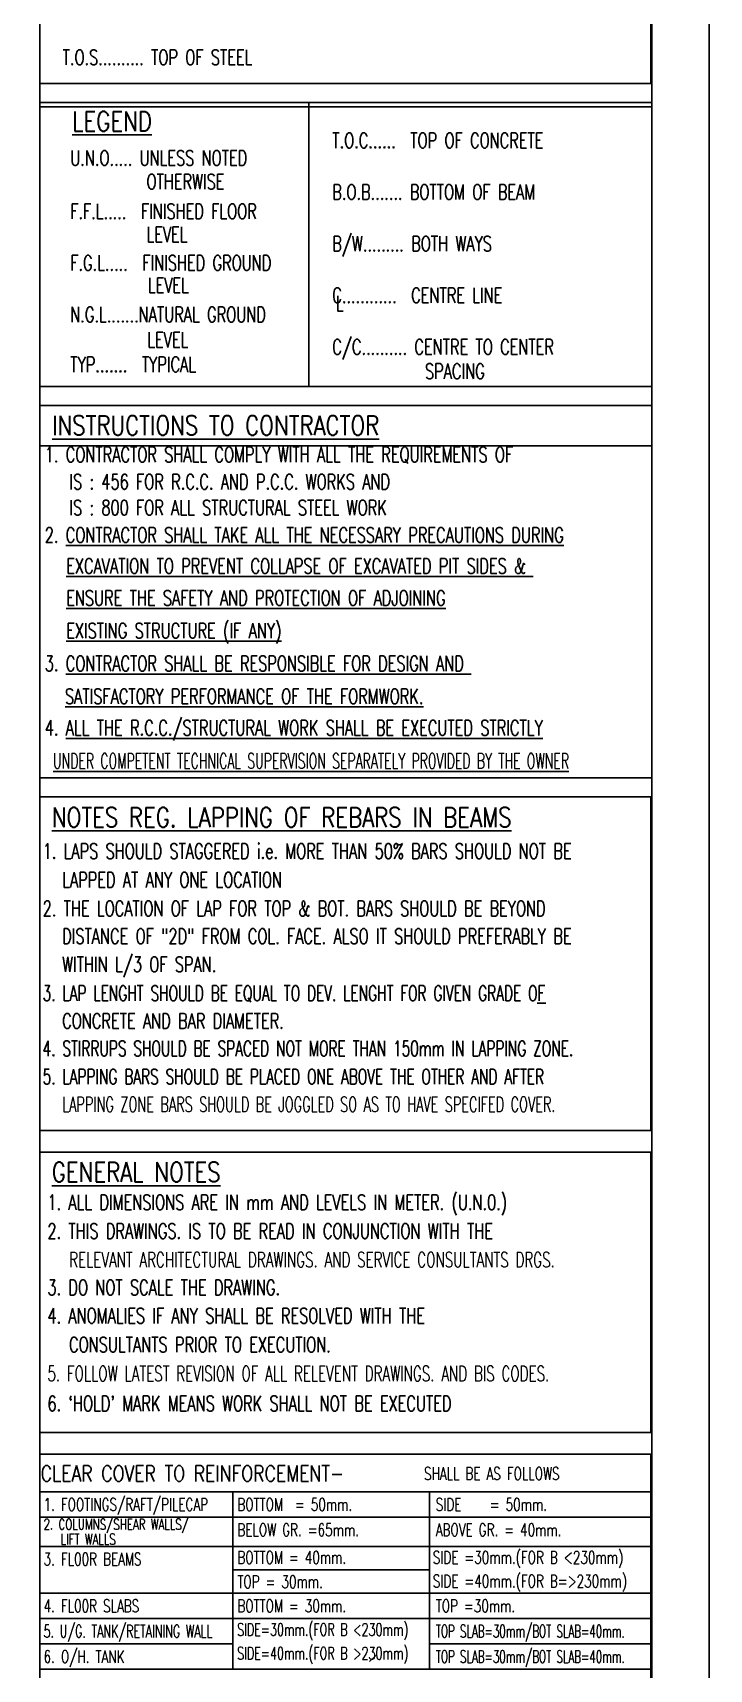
# Model space of a CAD drawing. Extents: x 324505 to 1272425, y -526289 to -156124.
# Drawn here: x 722991 to 736343, y -319559 to -287272 of the extents above; entities that cross this region are included whole.
import ezdxf
from ezdxf.enums import TextEntityAlignment as Align

# ---------------------------------------------------------------- set-up
doc = ezdxf.new("R2010")
doc.units = 0
doc.header["$LTSCALE"] = 500
doc.header["$MEASUREMENT"] = 0
for name, color, linetype in [('DIM1', 5, 'Continuous'), ('note t', 2, 'Continuous'), ('notes', 1, 'Continuous'), ('S-CONCRET LINE', 4, 'Continuous'), ('s_TITILE', 9, 'Continuous'), ('ss_TITILE', 9, 'Continuous'), ('TEXT1', 2, 'Continuous'), ('TITLE', 4, 'Continuous')]:
    doc.layers.add(name, color=color, linetype=linetype)
doc.layers.add('HEADING-TXT', color=1, linetype='Continuous', lineweight=25)
doc.styles.add('D', font='simplex.shx', dxfattribs={"height": 200})
doc.styles.add('ROMANS', font='simplex.shx', dxfattribs={"width": 0.8, "height": 275, "bigfont": 'bigfont.shx'})
doc.styles.add('TEXT1', font='simplex.shx', dxfattribs={"width": 0.75})

# ---------------------------------------------------------------- blocks, each defined once
blk = doc.blocks.new('zw$155A')
at = {"layer": 'DIM1', "color": 7}
for points in [[(87190, 46462), (78700, 46462), (78700, 42515), (87190, 42515)], [(87204, 42252), (78700, 42252), (78700, 38305), (87204, 38305)], [(78700, 38042), (87200, 38042), (87200, 32869), (78700, 32869)], [(78700, 32606), (87187, 32606), (87187, 27974), (78700, 27974)], [(78700, 27673), (87187, 27673), (87187, 23777), (78700, 23777)]]:
    blk.add_lwpolyline(points, close=True, dxfattribs=at)
at = {"layer": 'notes', "color": 4}
blk.add_line((83278, 20599), (83368, 20682), dxfattribs=at)
at = {"layer": 's_TITILE', "color": 7}
blk.add_lwpolyline([(0, 0), (88000, 0), (88000, 58000), (0, 58000)], close=True, dxfattribs=at)
at = {"layer": 's_TITILE', "color": 1}
blk.add_lwpolyline([(87200, 57200), (78700, 57200), (78700, 800), (87200, 800)], close=True, dxfattribs=at)
at = {"layer": 'TEXT1', "color": 5}
for p, q in [((87187, 22602), (78700, 22602)), ((87187, 22196), (78700, 22196)), ((87187, 22196), (78700, 22196)), ((84111, 21871), (81379, 21871)), ((87187, 21545), (78700, 21545)), ((87187, 21193), (78700, 21193)), ((87187, 21193), (78700, 21193)), ((81379, 20841), (78700, 20841)), ((87187, 20841), (84111, 20841)), ((87187, 20489), (78700, 20489))]:
    blk.add_line(p, q, dxfattribs=at)
at = {"layer": 'TITLE', "color": 0}
for p, q in [((78700, 42515), (78700, 46462)), ((82436, 38305), (82436, 42252)), ((87187, 22954), (78700, 22954)), ((81379, 20489), (81379, 22954)), ((84111, 20489), (84111, 22954))]:
    blk.add_line(p, q, dxfattribs=at)
blk.add_lwpolyline([(87187, 23476), (78700, 23476), (78700, 19206), (87187, 19206)], close=True, dxfattribs=at)
at = {"layer": 'HEADING-TXT', "color": 6, "style": 'ROMANS', "width": 0.8}
for s, height, p in [('%%ULEGEND', 271.5, (79148, 41854)), ('%%UINSTRUCTIONS TO CONTRACTOR', 271.54, (78870, 37629)), ('%%UNOTES REG. LAPPING OF REBARS IN BEAMS', 271.54, (78866, 32187)), ('%%UGENERAL NOTES', 271.54, (78865, 27259))]:
    blk.add_text(s, height=height, dxfattribs=at).set_placement(p)
at = {"layer": 'note t', "style": 'D', "width": 0.8}
blk.add_text(' CLEAR COVER TO REINFORCEMENT- ', height=219.15, dxfattribs=at).set_placement((78591, 23099))
at = {"layer": 'notes', "color": 4, "style": 'ROMANS'}
for s, height, width, p in [('T.O.S.......... TOP OF STEEL', 211.2, 0.7, (79016, 42772)), ('T.O.C......  TOP OF CONCRETE', 211.2, 0.7, (82763, 41618)), ('U.N.O..... UNLESS NOTED', 211.2, 0.7, (79122, 41374)), ('OTHERWISE', 211.2, 0.7, (80181, 41046)), ('B.O.B....... BOTTOM OF BEAM', 211.2, 0.7, (82763, 40901)), ('F.F.L.....  FINISHED FLOOR', 211.2, 0.7, (79122, 40634)), ('LEVEL', 211.2, 0.7, (80181, 40312)), ('B/W......... BOTH WAYS', 211.2, 0.7, (82763, 40184)), ('F.G.L.....  FINISHED GROUND', 211.2, 0.7, (79122, 39917)), ('LEVEL', 211.2, 0.7, (80200, 39606)), ('C............  CENTRE LINE', 211.2, 0.7, (82763, 39467)), ('L', 211, 0.7, (82814, 39353)), ('N.G.L.......NATURAL GROUND', 211.2, 0.7, (79122, 39200)), ('LEVEL', 211.2, 0.7, (80193, 38849)), ('C/C.......... CENTRE TO CENTER', 211.2, 0.7, (82763, 38750)), ('TYP.......  TYPICAL', 211.2, 0.7, (79122, 38507)), ('SPACING', 211.2, 0.7, (84051, 38412)), ('1. CONTRACTOR SHALL COMPLY WITH ALL THE REQUIREMENTS OF ', 211.2, 0.7, (78768, 37255)), ('  IS : 456 FOR R.C.C. AND P.C.C. WORKS AND', 211.2, 0.7, (78908, 36877)), ('  IS : 800 FOR ALL STRUCTURAL STEEL WORK', 211.2, 0.7, (78908, 36518)), ('2. %%UCONTRACTOR SHALL TAKE ALL THE NECESSARY PRECAUTIONS DURING', 211.2, 0.7, (78768, 36138)), ('%%UEXCAVATION TO PREVENT COLLAPSE OF EXCAVATED PIT SIDES & ', 211.2, 0.7, (79066, 35707)), ('%%UENSURE THE SAFETY AND PROTECTION OF ADJOINING', 211.2, 0.7, (79066, 35263)), ('%%UEXISTING STRUCTURE (IF ANY)', 211.2, 0.7, (79066, 34809)), ('3. %%UCONTRACTOR SHALL BE RESPONSIBLE FOR DESIGN AND ', 211.2, 0.7, (78768, 34353)), ('%%uSATISFACTORY PERFORMANCE OF THE FORMWORK.', 211.2, 0.7, (79049, 33897)), ('4. %%UALL THE R.C.C./STRUCTURAL WORK SHALL BE EXECUTED STRICTLY', 211.2, 0.7, (78768, 33460)), ('%%UUNDER COMPETENT TECHNICAL SUPERVISION SEPARATELY PROVIDED BY THE OWNER', 211.2, 0.6, (78882, 33000)), ('1. LAPS SHOULD STAGGERED i.e. MORE THAN 50%%% BARS SHOULD NOT BE ', 211.2, 0.7, (78738, 31747)), ('LAPPED AT ANY ONE LOCATION', 211.2, 0.7, (79010, 31348)), ('2. THE LOCATION OF LAP FOR TOP & BOT. BARS SHOULD BE BEYOND ', 211.2, 0.7, (78738, 30950)), ('DISTANCE OF "2D" FROM COL. FACE. ALSO IT SHOULD PREFERABLY BE ', 211.2, 0.7, (79010, 30565)), ('WITHIN L/3 OF SPAN.', 211.2, 0.7, (79010, 30174)), ('3. LAP LENGHT SHOULD BE EQUAL TO DEV. LENGHT FOR GIVEN GRADE OF ', 211.2, 0.66, (78738, 29773)), ('CONCRETE AND BAR DIAMETER.', 211.2, 0.7, (79010, 29388)), ('4. STIRRUPS SHOULD BE SPACED NOT MORE THAN 150mm IN LAPPING ZONE.', 211.2, 0.66, (78738, 29006)), ('5. LAPPING BARS SHOULD BE PLACED ONE ABOVE THE OTHER AND AFTER ', 211.2, 0.66, (78738, 28615)), ('LAPPING ZONE BARS SHOULD BE JOGGLED SO AS TO HAVE SPECIFED COVER.', 211.2, 0.62, (79010, 28230)), ('1. ALL DIMENSIONS ARE IN mm AND LEVELS IN METER. (U.N.0.)', 211.2, 0.7, (78805, 26869)), ('2. THIS DRAWINGS. IS TO BE READ IN CONJUNCTION WITH THE', 211.2, 0.7, (78805, 26470)), ('RELEVANT ARCHITECTURAL DRAWINGS. AND SERVICE CONSULTANTS DRGS.', 211.2, 0.65, (79106, 26072)), ('3. DO NOT SCALE THE DRAWING. ', 211.2, 0.7, (78805, 25686)), ('4. ANOMALIES IF ANY SHALL BE RESOLVED WITH THE', 211.2, 0.7, (78805, 25294)), ('CONSULTANTS PRIOR TO EXECUTION.', 211.2, 0.7, (79106, 24893)), ('5. FOLLOW LATEST REVISION OF ALL RELEVENT DRAWINGS. AND BIS CODES.', 211.2, 0.65, (78805, 24491)), ("6. `HOLD' MARK MEANS WORK SHALL NOT BE EXECUTED", 211.2, 0.7, (78805, 24075)), ('SHALL BE AS FOLLOWS', 174.32, 0.7, (84037, 23120))]:
    blk.add_text(s, height=height, dxfattribs=dict(at, width=width)).set_placement(p)
for s, height, width, p in [('1. FOOTINGS/RAFT/PILECAP', 174.32, 0.7, (78751, 22778)), ('BOTTOM  = 50mm.', 174.32, 0.7, (81444, 22778)), ('SIDE    = 50mm.', 174.32, 0.7, (84200, 22778)), ('2. COLUMNS/SHEAR WALLS/', 149.42, 0.7, (78751, 22503)), ('BELOW GR. =65mm.', 174.32, 0.7, (81444, 22426)), ('ABOVE GR. = 40mm.', 174.32, 0.7, (84200, 22426)), ('LIFT WALLS', 149.4, 0.7, (78987, 22296)), ('3. FL00R BEAMS ', 174.32, 0.7, (78751, 22020)), ('BOTTOM = 40mm.', 174.32, 0.7, (81444, 22043)), ('SIDE =30mm.(FOR B <230mm)', 174.32, 0.7, (84159, 22043)), ('SIDE =40mm.(FOR B=>230mm)', 174.32, 0.7, (84159, 21714)), ('TOP = 30mm.', 174.32, 0.7, (81444, 21705)), ('4. FL00R SLABS ', 174.32, 0.7, (78751, 21369)), ('BOTTOM = 30mm.', 174.32, 0.7, (81444, 21369)), ('TOP =30mm.', 174.3, 0.7, (84200, 21369)), ('SIDE=30mm.(FOR B <230mm)', 174.32, 0.65, (81440, 21040)), ('5. U/G. TANK/RETAINING WALL', 174.32, 0.65, (78751, 21017)), ('TOP SLAB=30mm/BOT SLAB=40mm.', 174.32, 0.6, (84200, 21017)), ('6. O/H. TANK', 174.32, 0.7, (78751, 20665)), ('SIDE=40mm.(FOR B >230mm)', 174.32, 0.65, (81440, 20711)), ('TOP SLAB=30mm/BOT SLAB=40mm.', 174.32, 0.6, (84200, 20665))]:
    blk.add_text(s, height=height, dxfattribs=dict(at, width=width)).set_placement(p, align=Align.MIDDLE_LEFT)

msp = doc.modelspace()

# ---------------------------------------------------------------- linework, layer by layer
at = {"layer": 'S-CONCRET LINE', "elevation": 0}
msp.add_lwpolyline([(723132.887, -288734.141), (735206.751, -288734.141), (735206.751, -295422.846), (723132.887, -295422.846)], close=True, dxfattribs=at)

# ---------------------------------------------------------------- block references
at = {"xscale": 1.420454545454545, "yscale": 1.420454545454545, "zscale": 1.420454545454545}
msp.add_blockref('zw$155A', (611343.115, -348663.35), dxfattribs=at)

# ---------------------------------------------------------------- texts
at = {"layer": 'ss_TITILE', "color": 2, "style": 'TEXT1', "width": 0.75}
msp.add_text('-', height=296.718, dxfattribs=at).set_placement((733032.502, -306541.935, 0), align=Align.CENTER)

doc.saveas('drawing.dxf')
